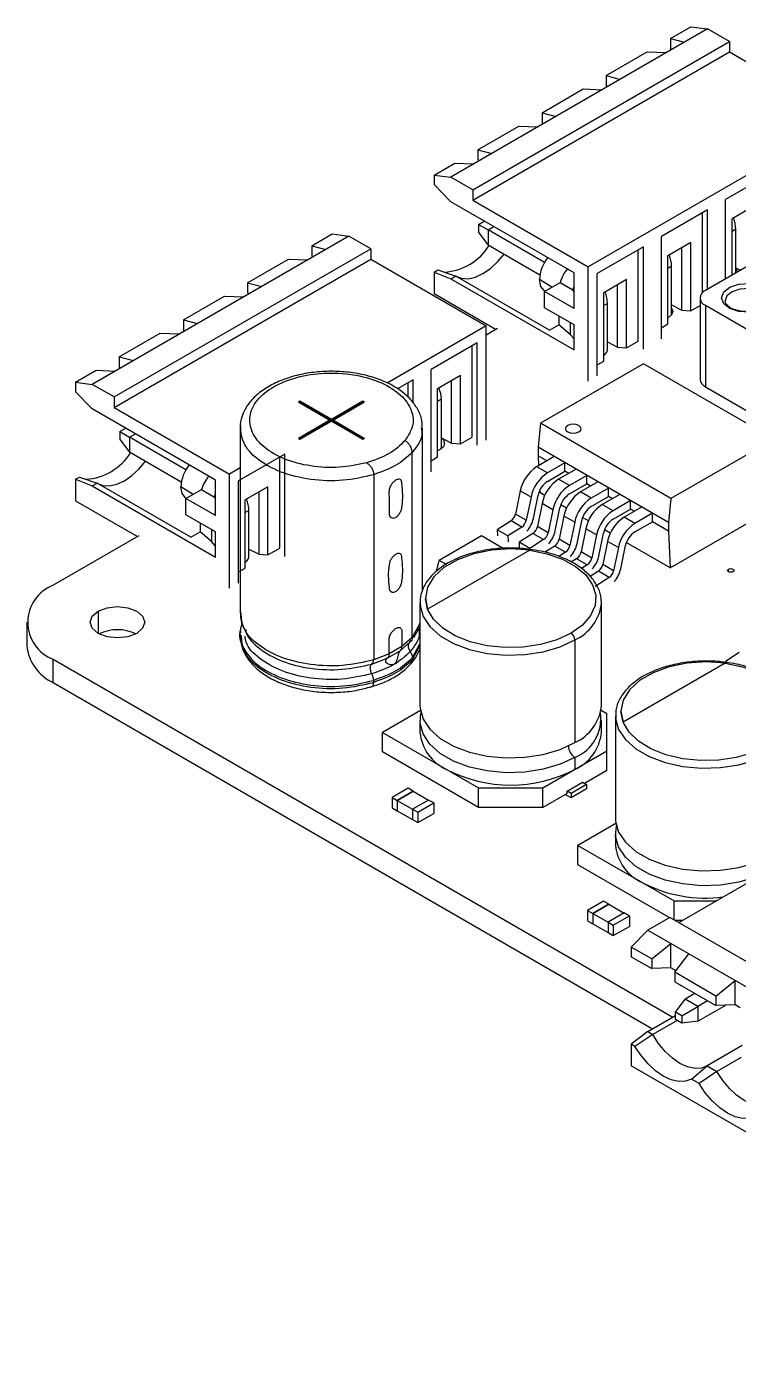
# Model space of a CAD drawing. Header units: millimetres. Extents: x -120 to 67, y -49 to 66.
# Drawn here: x -119.9 to -80.7, y -27.9 to 45.6 of the extents above; entities that cross this region are included whole.
import ezdxf

# ---------------------------------------------------------------- set-up
doc = ezdxf.new("R2010")
doc.units = ezdxf.units.MM

msp = doc.modelspace()

# ---------------------------------------------------------------- linework, layer by layer
at = {"color": 7, "linetype": 'Continuous', "lineweight": 25}
for p, q in [((-84.428, 44.939), (-83.297, 45.592)), ((-83.297, 45.592), (-82.377, 45.47)), ((-82.377, 45.47), (-96.52, 37.306)), ((-84.428, 44.939), (-84.428, 44.408)), ((-84.428, 44.939), (-83.65, 44.735)), ((-81.175, 44.776), (-82.377, 45.47)), ((-95.318, 36.612), (-81.175, 44.776)), ((-95.318, 36.04), (-81.175, 44.204)), ((-87.964, 42.898), (-85.701, 44.204)), ((-85.701, 44.204), (-84.64, 44.164)), ((-84.363, 44.323), (-84.428, 44.408)), ((-81.175, 44.776), (-81.175, 44.204)), ((-81.175, 44.204), (-74.811, 40.53)), ((-87.964, 42.898), (-87.964, 42.367)), ((-87.964, 42.898), (-87.186, 42.694)), ((-91.499, 40.857), (-89.236, 42.163)), ((-89.236, 42.163), (-88.176, 42.123)), ((-87.899, 42.282), (-87.964, 42.367)), ((-91.499, 40.857), (-91.499, 40.326)), ((-91.499, 40.857), (-90.721, 40.653)), ((-74.811, 40.53), (-88.954, 32.366)), ((-95.035, 38.816), (-92.772, 40.122)), ((-92.772, 40.122), (-91.711, 40.081)), ((-91.434, 40.241), (-91.499, 40.326)), ((-95.035, 38.816), (-95.035, 38.285)), ((-95.035, 38.816), (-94.257, 38.612)), ((-94.97, 38.2), (-95.035, 38.285)), ((-97.439, 37.428), (-96.307, 38.081)), ((-96.307, 38.081), (-95.247, 38.04)), ((-78.842, 37.55), (-81.388, 36.081)), ((-97.439, 37.428), (-97.439, 36.897)), ((-97.439, 37.428), (-96.52, 37.306)), ((-96.52, 35.958), (-97.439, 36.897)), ((-95.318, 36.612), (-96.52, 37.306)), ((-95.318, 36.612), (-95.318, 36.04)), ((-95.318, 36.04), (-88.954, 32.366)), ((-81.388, 31.713), (-81.388, 36.081)), ((-89.731, 32.04), (-96.52, 35.958)), ((-82.377, 35.509), (-84.923, 34.04)), ((-82.66, 30.949), (-82.66, 35.346)), ((-75.073, 35.358), (-82.498, 31.072)), ((-82.377, 31.141), (-82.377, 35.509)), ((-79.768, 35.75), (-81.027, 35.023)), ((-94.999, 34.709), (-94.677, 34.895)), ((-94.999, 34.709), (-94.469, 34.403)), ((-94.999, 34.709), (-94.999, 34.3)), ((-94.469, 34.403), (-94.147, 34.589)), ((-81.027, 31.921), (-81.027, 35.023)), ((-80.935, 35.019), (-80.935, 35.076)), ((-102.134, 34.065), (-116.276, 25.9)), ((-104.185, 33.534), (-103.053, 34.187)), ((-103.053, 34.187), (-102.134, 34.065)), ((-100.932, 33.371), (-102.134, 34.065)), ((-94.469, 33.586), (-94.999, 34.3)), ((-91.363, 32.609), (-94.469, 34.403)), ((-94.469, 34.403), (-94.469, 33.586)), ((-84.923, 28.406), (-84.923, 34.04)), ((-80.822, 34.443), (-81.027, 34.325)), ((-80.822, 32.04), (-80.822, 34.443)), ((-115.074, 25.207), (-100.932, 33.371)), ((-104.185, 33.534), (-103.407, 33.33)), ((-104.185, 33.534), (-104.185, 33.003)), ((-100.932, 33.371), (-100.932, 32.799)), ((-94.469, 33.586), (-91.615, 31.939)), ((-85.913, 33.468), (-88.459, 31.999)), ((-86.196, 28.283), (-86.196, 33.305)), ((-85.913, 27.834), (-85.913, 33.468)), ((-83.304, 33.709), (-84.562, 32.982)), ((-83.799, 29.994), (-83.799, 33.423)), ((-83.304, 29.953), (-83.304, 33.709)), ((-115.074, 24.635), (-100.932, 32.799)), ((-107.72, 31.493), (-105.457, 32.799)), ((-105.457, 32.799), (-104.397, 32.758)), ((-104.12, 32.918), (-104.185, 33.003)), ((-100.932, 32.799), (-94.568, 29.125)), ((-88.954, 26.079), (-88.954, 32.366)), ((-84.562, 29.226), (-84.562, 32.982)), ((-84.357, 32.402), (-84.562, 32.284)), ((-84.471, 32.978), (-84.471, 33.035)), ((-84.357, 29.724), (-84.357, 32.402)), ((-97.439, 32.08), (-97.23, 32.2)), ((-97.439, 32.08), (-97.439, 30.896)), ((-97.439, 32.08), (-96.52, 31.712)), ((-97.23, 32.2), (-96.252, 31.867)), ((-96.52, 31.712), (-96.252, 31.867)), ((-96.52, 31.712), (-89.731, 27.794)), ((-91.09, 28.887), (-96.252, 31.867)), ((-90.956, 31.251), (-91.641, 31.672)), ((-89.731, 30.08), (-89.731, 32.04)), ((-88.459, 26.365), (-88.459, 31.999)), ((-86.839, 31.668), (-88.098, 30.941)), ((-86.839, 27.912), (-86.839, 31.668)), ((-80.822, 32.323), (-80.562, 32.189)), ((-107.72, 31.493), (-106.942, 31.289)), ((-107.72, 31.493), (-107.72, 30.962)), ((-107.655, 30.877), (-107.72, 30.962)), ((-97.439, 30.896), (-94.031, 28.928)), ((-91.376, 31.063), (-91.331, 31.034)), ((-91.358, 31.019), (-90.5, 31.514)), ((-91.358, 30.121), (-91.358, 31.019)), ((-89.731, 30.08), (-91.358, 31.019)), ((-90.5, 31.514), (-89.793, 31.106)), ((-89.731, 30.987), (-89.793, 31.106)), ((-88.098, 27.185), (-88.098, 30.941)), ((-88.006, 30.937), (-88.006, 30.994)), ((-87.334, 27.953), (-87.334, 31.382)), ((-111.256, 29.452), (-108.993, 30.758)), ((-108.993, 30.758), (-107.932, 30.717)), ((-87.893, 30.361), (-88.098, 30.243)), ((-87.893, 27.916), (-87.893, 30.361)), ((-84.357, 30.282), (-83.799, 29.994)), ((-83.304, 29.953), (-82.791, 30.249)), ((-82.791, 30.664), (-82.791, 26.173)), ((-82.498, 30.256), (-75.073, 25.97)), ((-82.498, 30.256), (-82.498, 25.765)), ((-111.256, 29.452), (-111.256, 28.921)), ((-111.256, 29.452), (-110.478, 29.248)), ((-89.731, 29.182), (-91.358, 30.121)), ((-90.58, 29.672), (-90.58, 29.182)), ((-83.799, 29.994), (-83.304, 29.953)), ((-114.791, 27.411), (-112.529, 28.717)), ((-112.529, 28.717), (-111.468, 28.676)), ((-111.191, 28.836), (-111.256, 28.921)), ((-94.568, 29.125), (-100.023, 25.976)), ((-94.568, 22.838), (-94.568, 29.125)), ((-93.96, 28.969), (-94.568, 28.618)), ((-91.09, 28.887), (-90.58, 29.182)), ((-89.944, 28.651), (-90.58, 29.182)), ((-89.944, 29.304), (-89.944, 28.651)), ((-89.731, 27.794), (-89.731, 29.182)), ((-84.923, 29.018), (-84.562, 29.226)), ((-95.063, 28.186), (-97.609, 26.717)), ((-95.346, 23.001), (-95.346, 28.023)), ((-95.063, 22.552), (-95.063, 28.186)), ((-89.731, 28.406), (-89.944, 28.651)), ((-87.893, 28.241), (-87.334, 27.953)), ((-87.334, 27.953), (-86.839, 27.912)), ((-86.839, 27.912), (-86.196, 28.283)), ((-114.791, 27.411), (-114.791, 26.88)), ((-114.791, 27.411), (-114.013, 27.207)), ((-117.195, 26.023), (-116.064, 26.676)), ((-116.064, 26.676), (-115.003, 26.635)), ((-114.727, 26.795), (-114.791, 26.88)), ((-97.609, 21.083), (-97.609, 26.717)), ((-85.902, 27.038), (-91.583, 23.759)), ((-88.459, 26.977), (-88.098, 27.185)), ((-78.718, 22.891), (-85.902, 27.038)), ((-117.195, 26.023), (-117.195, 25.492)), ((-117.195, 26.023), (-116.276, 25.9)), ((-115.074, 25.207), (-116.276, 25.9)), ((-98.599, 26.145), (-99.452, 25.652)), ((-98.881, 25.198), (-98.881, 25.982)), ((-98.599, 24.872), (-98.599, 26.145)), ((-95.989, 26.386), (-97.248, 25.659)), ((-96.484, 22.671), (-96.484, 26.1)), ((-95.989, 22.63), (-95.989, 26.386)), ((-82.498, 25.765), (-75.073, 21.479)), ((-116.276, 24.553), (-117.195, 25.492)), ((-115.074, 25.207), (-115.074, 24.635)), ((-97.248, 21.903), (-97.248, 25.659)), ((-97.043, 25.079), (-97.248, 24.961)), ((-97.156, 25.655), (-97.156, 25.712)), ((-97.043, 22.353), (-97.043, 25.079)), ((-109.488, 20.634), (-116.276, 24.553)), ((-115.074, 24.635), (-108.71, 20.961)), ((-104.835, 24.973), (-104.916, 24.926)), ((-104.916, 24.926), (-103.184, 23.926)), ((-104.904, 24.922), (-104.835, 24.962)), ((-103.172, 23.922), (-104.904, 24.922)), ((-104.835, 24.951), (-104.892, 24.918)), ((-104.892, 24.918), (-103.159, 23.918)), ((-103.103, 23.973), (-104.835, 24.973)), ((-104.835, 24.962), (-103.103, 23.962)), ((-103.103, 23.951), (-104.835, 24.951)), ((-101.37, 24.973), (-103.103, 23.973)), ((-103.103, 23.962), (-101.37, 24.962)), ((-101.37, 24.951), (-103.103, 23.951)), ((-103.046, 23.918), (-101.314, 24.918)), ((-101.302, 24.922), (-103.034, 23.922)), ((-103.022, 23.926), (-101.289, 24.926)), ((-101.289, 24.926), (-101.37, 24.973)), ((-101.37, 24.962), (-101.302, 24.922)), ((-101.314, 24.918), (-101.37, 24.951)), ((-103.184, 23.926), (-104.916, 22.926)), ((-104.904, 22.922), (-103.172, 23.922)), ((-103.159, 23.918), (-104.892, 22.918)), ((-104.835, 22.885), (-103.103, 23.885)), ((-103.103, 23.882), (-104.835, 22.882)), ((-104.835, 22.879), (-103.103, 23.879)), ((-103.103, 23.885), (-101.37, 22.885)), ((-101.37, 22.882), (-103.103, 23.882)), ((-103.103, 23.879), (-101.37, 22.879)), ((-101.314, 22.918), (-103.046, 23.918)), ((-103.034, 23.922), (-101.302, 22.922)), ((-101.289, 22.926), (-103.022, 23.926)), ((-91.583, 23.759), (-91.716, 22.438)), ((-84.399, 19.611), (-91.583, 23.759)), ((-114.756, 23.303), (-114.434, 23.49)), ((-114.756, 23.303), (-114.756, 22.895)), ((-114.756, 23.303), (-114.226, 22.997)), ((-114.226, 22.181), (-114.756, 22.895)), ((-114.226, 22.997), (-113.903, 23.183)), ((-114.226, 22.997), (-114.226, 22.181)), ((-111.119, 21.204), (-114.226, 22.997)), ((-108.128, 23.497), (-108.128, 13.307)), ((-104.916, 22.926), (-104.835, 22.879)), ((-104.835, 22.882), (-104.904, 22.922)), ((-104.835, 22.882), (-104.899, 22.92)), ((-104.892, 22.918), (-104.835, 22.885)), ((-101.37, 22.879), (-101.289, 22.926)), ((-101.302, 22.922), (-101.37, 22.882)), ((-101.37, 22.885), (-101.314, 22.918)), ((-98.077, 14.547), (-98.077, 23.497)), ((-97.043, 22.959), (-96.484, 22.671)), ((-95.989, 22.63), (-95.346, 23.001)), ((-78.718, 22.891), (-84.399, 19.611)), ((-114.226, 22.181), (-111.372, 20.533)), ((-105.67, 22.063), (-108.215, 20.594)), ((-105.67, 16.429), (-105.67, 22.063)), ((-98.651, 11.961), (-98.651, 22.151)), ((-96.484, 22.671), (-95.989, 22.63)), ((-84.531, 18.291), (-91.716, 22.438)), ((-91.716, 22.438), (-91.716, 21.971)), ((-105.952, 16.878), (-105.952, 21.9)), ((-97.609, 21.695), (-97.248, 21.903)), ((-90.827, 21.925), (-91.787, 21.37)), ((-91.194, 21.028), (-91.787, 21.37)), ((-91.231, 21.691), (-91.716, 21.971)), ((-91.716, 21.971), (-91.69, 21.426)), ((-90.234, 21.583), (-91.194, 21.028)), ((-90.234, 21.116), (-90.234, 21.583)), ((-117.195, 20.675), (-116.986, 20.795)), ((-117.195, 20.675), (-117.195, 19.491)), ((-117.195, 20.675), (-116.276, 20.307)), ((-116.986, 20.795), (-116.008, 20.462)), ((-109.488, 18.675), (-109.488, 20.634)), ((-108.128, 21.297), (-108.71, 20.961)), ((-108.71, 14.674), (-108.71, 20.961)), ((-108.215, 14.959), (-108.215, 20.594)), ((-100.772, 20.927), (-100.772, 10.737)), ((-91.194, 20.561), (-90.234, 21.116)), ((-89.623, 21.23), (-90.584, 20.676)), ((-89.991, 20.333), (-90.584, 20.676)), ((-90.027, 20.997), (-90.234, 21.116)), ((-89.03, 20.888), (-89.991, 20.333)), ((-89.03, 20.421), (-89.03, 20.888)), ((-116.276, 20.307), (-116.008, 20.462)), ((-116.276, 20.307), (-109.488, 16.388)), ((-110.847, 17.482), (-116.008, 20.462)), ((-110.713, 19.845), (-111.397, 20.267)), ((-111.114, 19.614), (-110.257, 20.109)), ((-110.257, 20.109), (-109.55, 19.7)), ((-106.596, 20.263), (-107.855, 19.536)), ((-107.091, 16.547), (-107.091, 19.977)), ((-106.596, 16.507), (-106.596, 20.263)), ((-92.698, 20.037), (-92.959, 18.761)), ((-92.105, 19.695), (-92.698, 20.037)), ((-91.627, 20.061), (-91.621, 19.942)), ((-91.348, 19.784), (-91.621, 19.942)), ((-89.991, 19.867), (-89.03, 20.421)), ((-88.42, 20.535), (-89.38, 19.981)), ((-88.788, 19.639), (-89.38, 19.981)), ((-88.824, 20.302), (-89.03, 20.421)), ((-87.827, 20.193), (-88.788, 19.639)), ((-87.827, 19.727), (-87.827, 20.193)), ((-117.195, 19.491), (-113.787, 17.523)), ((-111.133, 19.658), (-111.087, 19.629)), ((-111.114, 18.715), (-111.114, 19.614)), ((-109.488, 18.675), (-111.114, 19.614)), ((-109.488, 19.582), (-109.55, 19.7)), ((-107.855, 15.78), (-107.855, 19.536)), ((-107.763, 19.531), (-107.763, 19.589)), ((-92.105, 19.695), (-92.366, 18.419)), ((-91.976, 18.524), (-91.715, 19.8)), ((-91.495, 19.343), (-91.756, 18.067)), ((-90.902, 19.001), (-91.495, 19.343)), ((-90.144, 19.089), (-90.463, 19.273)), ((-88.788, 19.172), (-87.827, 19.727)), ((-87.216, 19.841), (-88.177, 19.286)), ((-87.584, 18.944), (-88.177, 19.286)), ((-87.621, 19.607), (-87.827, 19.727)), ((-86.624, 19.499), (-87.584, 18.944)), ((-86.013, 19.146), (-86.974, 18.592)), ((-86.624, 19.032), (-86.624, 19.499)), ((-84.399, 19.611), (-84.531, 18.291)), ((-84.437, 15.794), (-77.733, 19.664)), ((-109.488, 17.777), (-111.114, 18.715)), ((-107.649, 18.956), (-107.855, 18.838)), ((-107.649, 16.511), (-107.649, 18.956)), ((-93.206, 18.388), (-93.97, 17.901)), ((-92.613, 18.046), (-93.206, 18.388)), ((-92.366, 18.419), (-92.959, 18.761)), ((-90.902, 19.001), (-91.163, 17.724)), ((-90.773, 17.829), (-90.512, 19.105)), ((-90.291, 18.648), (-90.552, 17.372)), ((-89.698, 18.306), (-90.291, 18.648)), ((-89.569, 17.134), (-89.308, 18.411)), ((-88.941, 18.395), (-89.259, 18.578)), ((-87.584, 18.477), (-86.624, 19.032)), ((-86.381, 18.249), (-86.974, 18.592)), ((-86.417, 18.913), (-86.624, 19.032)), ((-85.42, 18.804), (-86.381, 18.249)), ((-85.42, 18.337), (-85.42, 18.804)), ((-110.847, 17.482), (-110.336, 17.776)), ((-110.336, 18.266), (-110.336, 17.776)), ((-109.7, 17.246), (-110.336, 17.776)), ((-109.7, 17.899), (-109.7, 17.246)), ((-109.488, 16.388), (-109.488, 17.777)), ((-93.377, 17.559), (-93.97, 17.901)), ((-93.97, 17.901), (-93.954, 17.568)), ((-92.613, 18.046), (-93.377, 17.559)), ((-92.002, 17.693), (-92.766, 17.206)), ((-91.41, 17.351), (-92.002, 17.693)), ((-91.163, 17.724), (-91.756, 18.067)), ((-89.698, 18.306), (-89.96, 17.03)), ((-89.088, 17.953), (-89.349, 16.677)), ((-88.495, 17.611), (-89.088, 17.953)), ((-88.366, 16.44), (-88.105, 17.716)), ((-87.738, 17.7), (-88.056, 17.884)), ((-86.381, 17.783), (-85.42, 18.337)), ((-84.531, 17.824), (-85.42, 18.337)), ((-84.531, 18.291), (-84.531, 17.824)), ((-84.531, 17.824), (-84.437, 15.794)), ((-113.716, 17.564), (-118.426, 14.845)), ((-109.488, 17.001), (-109.7, 17.246)), ((-94.837, 17.559), (-97.169, 16.213)), ((-93.641, 16.869), (-94.837, 17.559)), ((-93.377, 17.559), (-93.361, 17.226)), ((-92.174, 16.864), (-92.766, 17.206)), ((-92.766, 17.206), (-92.751, 16.874)), ((-91.41, 17.351), (-92.174, 16.864)), ((-90.799, 16.999), (-91.335, 16.657)), ((-90.206, 16.657), (-90.799, 16.999)), ((-89.96, 17.03), (-90.552, 17.372)), ((-88.495, 17.611), (-88.756, 16.335)), ((-87.884, 17.259), (-88.146, 15.983)), ((-87.292, 16.917), (-87.884, 17.259)), ((-87.292, 16.917), (-87.553, 15.64)), ((-87.163, 15.745), (-86.901, 17.021)), ((-84.437, 15.794), (-86.853, 17.189)), ((-107.649, 16.836), (-107.091, 16.547)), ((-107.091, 16.547), (-106.596, 16.507)), ((-106.596, 16.507), (-105.952, 16.878)), ((-92.178, 16.773), (-97.807, 13.524)), ((-92.178, 16.765), (-97.807, 13.516)), ((-97.321, 15.59), (-97.169, 16.213)), ((-96.79, 15.994), (-97.169, 16.213)), ((-92.178, 16.765), (-92.178, 16.773)), ((-90.206, 16.657), (-90.567, 16.426)), ((-89.596, 16.304), (-89.879, 16.123)), ((-89.003, 15.962), (-89.596, 16.304)), ((-88.756, 16.335), (-89.349, 16.677)), ((-108.215, 15.572), (-107.855, 15.78)), ((-89.003, 15.962), (-89.32, 15.76)), ((-88.392, 15.609), (-88.844, 15.321)), ((-87.8, 15.267), (-88.392, 15.609)), ((-87.553, 15.64), (-88.146, 15.983)), ((-81.225, 15.584), (-81.225, 15.727)), ((-87.8, 15.267), (-88.564, 14.78)), ((-97.924, 14.128), (-97.924, 14.12)), ((-115.951, 13.416), (-115.951, 12.192)), ((-98.224, 13.875), (-98.224, 8.22)), ((-98.224, 13.875), (-98.22, 13.747)), ((-97.807, 13.524), (-97.807, 13.516)), ((-88.224, 13.875), (-88.227, 13.959)), ((-88.224, 8.22), (-88.224, 13.875)), ((-119.89, 12.804), (-119.89, 11.522)), ((-98.224, 12.743), (-98.651, 11.961)), ((-98.555, 11.957), (-98.224, 12.548)), ((-108.128, 12.174), (-108.128, 12.065)), ((-98.651, 11.961), (-99.213, 11.47)), ((-98.815, 11.656), (-98.682, 11.81)), ((-89.689, 11.834), (-89.689, 6.179)), ((-99.92, 11.062), (-100.772, 10.737)), ((-100.025, 10.824), (-99.318, 11.233)), ((-99.213, 11.47), (-99.92, 11.062)), ((-99.318, 11.233), (-98.76, 11.727)), ((-98.651, 10.828), (-98.224, 11.61)), ((-98.651, 10.72), (-98.224, 11.502)), ((-80.633, 11.13), (-81.397, 10.643)), ((-118.426, 10.763), (-84.293, -8.941)), ((-118.426, 9.481), (-118.426, 10.763)), ((-100.881, 10.502), (-100.025, 10.824)), ((-100.096, 10.738), (-100.025, 10.824)), ((-98.651, 10.72), (-98.658, 10.64)), ((-98.651, 10.828), (-98.651, 10.72)), ((-81.402, 10.552), (-87.03, 7.303)), ((-81.402, 10.544), (-87.03, 7.295)), ((-81.402, 10.544), (-81.402, 10.552)), ((-81.27, 10.57), (-81.397, 10.643)), ((-100.772, 9.495), (-100.772, 9.603)), ((-118.426, 9.481), (-85.404, -9.582)), ((-98.202, 7.949), (-100.296, 6.74)), ((-98.224, 7.404), (-98.224, 6.74)), ((-87.921, 7.761), (-88.247, 7.949)), ((-88.224, 6.74), (-88.224, 7.404)), ((-87.921, 4.648), (-87.921, 7.761)), ((-87.448, 7.654), (-87.448, 1.999)), ((-87.448, 7.654), (-87.443, 7.526)), ((-87.148, 7.907), (-87.148, 7.899)), ((-100.296, 6.74), (-94.992, 3.679)), ((-100.296, 5.669), (-100.296, 6.74)), ((-87.03, 7.303), (-87.03, 7.295)), ((-94.992, 2.607), (-100.296, 5.669)), ((-91.457, 3.679), (-87.921, 5.72)), ((-89.689, 5.363), (-89.689, 4.699)), ((-87.921, 4.648), (-89.159, 3.934)), ((-94.992, 3.679), (-91.457, 3.679)), ((-94.992, 2.607), (-94.992, 3.679)), ((-91.457, 2.607), (-91.457, 3.679)), ((-90.113, 3.505), (-89.265, 3.995)), ((-89.053, 3.873), (-89.901, 3.383)), ((-89.265, 3.995), (-89.053, 3.873)), ((-89.053, 3.873), (-89.053, 3.628)), ((-98.878, 3.671), (-99.762, 3.16)), ((-99.762, 3.16), (-99.762, 2.589)), ((-99.762, 3.16), (-99.479, 2.997)), ((-99.479, 2.997), (-98.595, 3.507)), ((-99.479, 2.997), (-99.479, 2.426)), ((-98.596, 3.506), (-99.478, 2.997)), ((-99.478, 2.997), (-98.63, 2.507)), ((-99.478, 2.997), (-99.478, 2.426)), ((-98.595, 3.507), (-98.878, 3.671)), ((-97.746, 3.018), (-98.63, 2.507)), ((-98.596, 3.506), (-97.748, 3.017)), ((-98.595, 3.507), (-98.595, 3.506)), ((-97.464, 2.854), (-97.746, 3.018)), ((-90.113, 3.383), (-91.457, 2.607)), ((-89.901, 3.138), (-90.219, 3.322)), ((-90.113, 3.383), (-90.113, 3.505)), ((-89.901, 3.383), (-90.113, 3.505)), ((-89.053, 3.628), (-89.901, 3.138)), ((-89.901, 3.383), (-89.901, 3.138)), ((-99.762, 2.589), (-99.479, 2.426)), ((-99.479, 2.426), (-99.478, 2.426)), ((-99.478, 2.426), (-98.63, 1.937)), ((-98.63, 2.507), (-98.63, 1.936)), ((-98.63, 2.507), (-98.347, 2.344)), ((-98.347, 2.344), (-97.464, 2.854)), ((-98.347, 2.344), (-98.347, 1.772)), ((-98.347, 1.772), (-97.464, 2.283)), ((-97.464, 2.854), (-97.464, 2.283)), ((-91.457, 2.607), (-94.992, 2.607)), ((-98.63, 1.936), (-98.347, 1.772)), ((-87.426, 1.728), (-89.519, 0.519)), ((-87.448, 1.183), (-87.448, 0.519)), ((-89.519, 0.519), (-84.216, -2.542)), ((-89.519, -0.552), (-89.519, 0.519)), ((-84.485, -3.458), (-89.519, -0.552)), ((-83.968, -3.732), (-78.099, -0.344)), ((-88.102, -2.55), (-88.985, -3.061)), ((-88.703, -3.224), (-87.819, -2.714)), ((-87.819, -2.715), (-88.702, -3.224)), ((-87.819, -2.714), (-88.102, -2.55)), ((-87.819, -2.714), (-87.819, -2.715)), ((-87.819, -2.715), (-86.972, -3.204)), ((-84.216, -2.542), (-81.908, -2.542)), ((-84.216, -3.589), (-84.216, -2.542)), ((-88.985, -3.061), (-88.985, -3.632)), ((-88.985, -3.061), (-88.703, -3.224)), ((-88.985, -3.632), (-88.703, -3.795)), ((-88.703, -3.224), (-88.703, -3.795)), ((-88.702, -3.224), (-88.702, -3.795)), ((-88.702, -3.224), (-87.854, -3.714)), ((-86.97, -3.203), (-87.854, -3.714)), ((-87.571, -3.877), (-86.687, -3.367)), ((-86.687, -3.367), (-86.97, -3.203)), ((-86.687, -3.367), (-86.687, -3.938)), ((-84.463, -3.446), (-85.666, -4.14)), ((-56.179, -19.774), (-84.463, -3.446)), ((-83.764, -3.614), (-84.173, -3.614)), ((-88.703, -3.795), (-88.702, -3.795)), ((-88.702, -3.795), (-87.854, -4.284)), ((-87.854, -3.714), (-87.571, -3.877)), ((-87.854, -3.714), (-87.854, -4.285)), ((-87.854, -4.285), (-87.571, -4.449)), ((-87.571, -3.877), (-87.571, -4.449)), ((-87.571, -4.449), (-86.687, -3.938)), ((-86.585, -5.079), (-85.666, -4.14)), ((-85.666, -4.14), (-57.381, -20.468)), ((-85.453, -5.732), (-86.585, -5.079)), ((-86.585, -5.079), (-86.585, -5.609)), ((-85.453, -5.732), (-84.393, -4.875)), ((-84.393, -6.222), (-84.393, -4.875)), ((-86.585, -5.609), (-85.453, -6.263)), ((-85.453, -5.732), (-85.453, -6.263)), ((-84.181, -6.467), (-83.403, -5.446)), ((-84.393, -6.222), (-85.453, -6.263)), ((-84.116, -6.382), (-84.393, -6.222)), ((-81.918, -7.773), (-84.181, -6.467)), ((-84.181, -6.467), (-84.181, -6.997)), ((-84.181, -6.997), (-81.918, -8.304)), ((-81.918, -7.773), (-80.857, -6.916)), ((-80.857, -8.263), (-80.857, -6.916)), ((-84.145, -8.655), (-83.615, -7.941)), ((-83.081, -7.632), (-83.615, -7.941)), ((-82.908, -8.349), (-83.615, -7.941)), ((-82.373, -8.041), (-82.908, -8.349)), ((-81.918, -7.773), (-81.918, -8.304)), ((-83.792, -8.859), (-84.145, -8.655)), ((-84.145, -9.064), (-84.145, -8.655)), ((-83.792, -8.859), (-82.908, -8.349)), ((-82.908, -9.166), (-81.379, -8.283)), ((-82.908, -8.349), (-82.908, -9.166)), ((-80.857, -8.263), (-81.918, -8.304)), ((-80.58, -8.423), (-80.857, -8.263)), ((-85.666, -9.733), (-84.145, -8.855)), ((-84.058, -9.114), (-85.398, -9.888)), ((-83.792, -9.268), (-84.145, -9.064)), ((-83.792, -8.859), (-83.792, -9.268)), ((-82.908, -9.166), (-83.792, -9.268)), ((-85.666, -9.733), (-86.585, -10.427)), ((-85.398, -9.888), (-86.376, -10.548)), ((-85.666, -9.733), (-85.398, -9.888)), ((-86.585, -10.427), (-86.585, -11.611)), ((-86.376, -10.548), (-86.585, -10.427)), ((-80.468, -10.506), (-82.398, -11.62)), ((-58.3, -27.939), (-86.585, -11.611)), ((-83.258, -12.347), (-82.398, -11.62)), ((-82.398, -11.62), (-81.862, -11.929)), ((-80.522, -11.155), (-81.862, -11.929)), ((-82.84, -12.589), (-83.258, -12.347)), ((-81.862, -11.929), (-82.84, -12.589))]:
    msp.add_line(p, q, dxfattribs=at)
at = {"color": 7, "linetype": 'Continuous', "lineweight": 25, "flags": 128}
for points in [[(-96.252, 31.867), (-95.933, 31.739), (-95.567, 31.719), (-95.168, 31.806), (-94.752, 31.998), (-94.336, 32.286), (-93.937, 32.66), (-93.589, 33.078)], [(-91.376, 31.063), (-91.568, 31.292), (-91.641, 31.672)], [(-80.822, 32.239), (-80.765, 32.173), (-80.722, 32.097)], [(-89.793, 31.106), (-89.75, 31.234), (-89.731, 31.281)], [(-80.082, 29.88), (-80.652, 29.911), (-81.15, 30.074), (-81.489, 30.341), (-81.609, 30.664), (-81.489, 30.987), (-81.15, 31.254), (-80.652, 31.417), (-80.082, 31.448)], [(-80.125, 31.171), (-80.606, 31.141), (-81.025, 31), (-81.308, 30.774), (-81.409, 30.502)], [(-84.357, 30.1), (-84.357, 30.1), (-84.292, 29.912), (-84.357, 29.724), (-84.541, 29.565), (-84.562, 29.553)], [(-90.085, 23.279), (-89.944, 23.225), (-89.777, 23.206), (-89.611, 23.225), (-89.469, 23.279), (-89.375, 23.361), (-89.342, 23.457), (-89.375, 23.553), (-89.469, 23.635), (-89.611, 23.689), (-89.777, 23.708), (-89.944, 23.689), (-90.085, 23.635), (-90.18, 23.553), (-90.213, 23.457), (-90.18, 23.361), (-90.085, 23.279)], [(-89.469, 23.635), (-89.611, 23.689), (-89.777, 23.708), (-89.944, 23.689), (-90.085, 23.635), (-90.18, 23.553), (-90.213, 23.457), (-90.18, 23.361), (-90.085, 23.279), (-89.944, 23.225), (-89.777, 23.206), (-89.611, 23.225), (-89.469, 23.279), (-89.375, 23.361), (-89.342, 23.457), (-89.375, 23.553), (-89.469, 23.635)], [(-97.043, 22.955), (-96.929, 22.842), (-96.865, 22.654), (-96.929, 22.466), (-97.114, 22.307), (-97.248, 22.244)], [(-116.008, 20.462), (-115.689, 20.334), (-115.323, 20.314), (-114.924, 20.401), (-114.508, 20.593), (-114.093, 20.881), (-113.694, 21.254), (-113.346, 21.673)], [(-111.133, 19.658), (-111.324, 19.887), (-111.397, 20.267)], [(-109.55, 19.7), (-109.506, 19.828), (-109.488, 19.876)], [(-92.178, 16.773), (-93.224, 16.841), (-94.27, 16.773), (-95.264, 16.573), (-96.155, 16.249), (-96.899, 15.82), (-97.459, 15.305), (-97.807, 14.732), (-97.924, 14.128), (-97.807, 13.524)], [(-92.178, 16.765), (-91.232, 16.577), (-90.377, 16.279), (-89.65, 15.882), (-89.086, 15.406), (-88.708, 14.871), (-88.535, 14.302), (-88.574, 13.726), (-88.824, 13.167), (-89.273, 12.651), (-89.901, 12.201)], [(-81.225, 15.727), (-81.168, 15.749), (-81.101, 15.757), (-81.034, 15.749), (-80.977, 15.727), (-80.939, 15.694), (-80.926, 15.655), (-80.939, 15.617), (-80.977, 15.584), (-81.034, 15.562), (-81.101, 15.554), (-81.168, 15.562), (-81.225, 15.584), (-81.263, 15.617), (-81.276, 15.655), (-81.263, 15.694), (-81.225, 15.727)], [(-97.807, 13.516), (-97.924, 14.12), (-97.924, 14.12)], [(-115.951, 13.416), (-115.464, 13.604), (-114.89, 13.67), (-114.316, 13.604), (-113.83, 13.416), (-113.504, 13.136), (-113.39, 12.804), (-113.504, 12.473), (-113.83, 12.192), (-114.316, 12.004), (-114.89, 11.938), (-115.464, 12.004), (-115.951, 12.192), (-116.276, 12.473), (-116.39, 12.804), (-116.276, 13.136), (-115.951, 13.416)], [(-98.22, 13.747), (-98.218, 13.724), (-98.054, 13.128), (-97.68, 12.565), (-97.11, 12.059), (-96.371, 11.632), (-95.494, 11.303), (-94.519, 11.087), (-93.486, 10.993), (-92.442, 11.024), (-91.433, 11.18), (-90.501, 11.454), (-89.689, 11.834)], [(-89.901, 12.201), (-90.679, 11.839), (-91.573, 11.58), (-92.541, 11.436), (-93.54, 11.413), (-94.525, 11.513), (-95.451, 11.731), (-96.277, 12.057), (-96.964, 12.476), (-97.481, 12.97), (-97.807, 13.516)], [(-81.402, 10.552), (-82.448, 10.62), (-83.494, 10.552), (-84.487, 10.352), (-85.379, 10.028), (-86.123, 9.599), (-86.683, 9.084), (-87.03, 8.511), (-87.148, 7.907), (-87.03, 7.303)], [(-81.402, 10.544), (-80.456, 10.356), (-79.601, 10.058), (-78.874, 9.661), (-78.309, 9.184), (-77.932, 8.65), (-77.759, 8.081), (-77.798, 7.504), (-78.048, 6.946), (-78.497, 6.43), (-79.125, 5.98)], [(-98.224, 8.22), (-98.218, 8.069), (-98.054, 7.473), (-97.68, 6.91), (-97.11, 6.404), (-96.371, 5.977), (-95.494, 5.649), (-94.519, 5.432), (-93.486, 5.338), (-92.442, 5.37), (-91.433, 5.526), (-90.501, 5.8), (-89.689, 6.179)], [(-89.689, 5.363), (-90.501, 4.983), (-91.433, 4.709), (-92.442, 4.553), (-93.486, 4.521), (-94.519, 4.616), (-95.494, 4.832), (-96.371, 5.161), (-97.11, 5.587), (-97.68, 6.094), (-98.054, 6.657), (-98.218, 7.253), (-98.174, 7.812)], [(-87.443, 7.526), (-87.441, 7.503), (-87.278, 6.907), (-86.903, 6.344), (-86.334, 5.837), (-85.595, 5.411), (-84.718, 5.082), (-83.742, 4.866), (-82.71, 4.772), (-81.666, 4.803), (-80.656, 4.959), (-79.725, 5.233), (-78.913, 5.613)], [(-87.03, 7.295), (-87.148, 7.899), (-87.148, 7.899)], [(-79.125, 5.98), (-79.903, 5.618), (-80.797, 5.359), (-81.765, 5.215), (-82.764, 5.192), (-83.749, 5.292), (-84.675, 5.51), (-85.5, 5.836), (-86.187, 6.255), (-86.705, 6.749), (-87.03, 7.295)], [(-87.448, 1.999), (-87.441, 1.848), (-87.278, 1.252), (-86.903, 0.689), (-86.334, 0.183), (-85.595, -0.244), (-84.718, -0.572), (-83.742, -0.789), (-82.71, -0.883), (-81.666, -0.851), (-80.656, -0.695), (-79.725, -0.421), (-78.913, -0.042)], [(-79.476, -1.138), (-79.725, -1.238), (-80.656, -1.512), (-81.666, -1.668), (-82.71, -1.7), (-83.742, -1.605), (-84.718, -1.389), (-85.595, -1.06), (-86.334, -0.634), (-86.903, -0.128), (-87.278, 0.436), (-87.441, 1.032), (-87.398, 1.591)], [(-82.398, -11.62), (-82.717, -11.747), (-83.083, -11.767), (-83.482, -11.68), (-83.898, -11.488), (-84.313, -11.2), (-84.712, -10.827), (-85.079, -10.383), (-85.398, -9.888)], [(-83.258, -12.347), (-83.594, -12.466), (-83.975, -12.478), (-84.388, -12.382), (-84.817, -12.182), (-85.246, -11.887), (-85.659, -11.506), (-86.04, -11.054), (-86.376, -10.548)], [(-78.862, -13.661), (-79.181, -13.788), (-79.548, -13.809), (-79.947, -13.721), (-80.362, -13.53), (-80.778, -13.241), (-81.177, -12.868), (-81.543, -12.424), (-81.862, -11.929)], [(-79.723, -14.388), (-80.058, -14.507), (-80.44, -14.519), (-80.852, -14.423), (-81.281, -14.223), (-81.71, -13.928), (-82.123, -13.547), (-82.505, -13.095), (-82.84, -12.589)]]:
    msp.add_lwpolyline(points, dxfattribs=at)
at = {"color": 7, "linetype": 'Continuous', "lineweight": 25}
for centre, radius, start, end in [((-82.549, 34.404), 1.727, 1.29768, 22.52818), ((-97.071, 35.212), 3.14, 273.65222, 328.05014), ((-89.551, 31.568), 2.092, 141.25499, 177.15606), ((-86.084, 32.363), 1.727, 1.29768, 22.52818), ((-88.233, 30.809), 2.374, 142.3233, 162.71901), ((-89.62, 30.322), 1.727, 1.29768, 22.52818), ((-82.343, 30.664), 0.437, 110.78342, 249.21658), ((-88.252, 27.843), 0.364, 294.98268, 11.3581), ((-82.29, 26.223), 0.503, 185.6948, 245.62534), ((-98.77, 25.04), 1.727, 1.29768, 22.52818), ((-116.828, 23.807), 3.14, 273.65222, 328.05014), ((-109.307, 20.163), 2.092, 141.25499, 177.15606), ((-90.651, 19.616), 2.09, 122.93391, 168.37221), ((-107.99, 19.403), 2.374, 142.3233, 162.71901), ((-90.058, 19.274), 2.09, 122.93391, 168.37221), ((-89.448, 18.922), 2.09, 122.93391, 168.37221), ((-90.545, 19.559), 1.194, 122.93391, 168.37221), ((-88.855, 18.579), 2.09, 122.93391, 168.37221), ((-89.342, 18.864), 1.194, 122.93391, 168.37221), ((-88.244, 18.227), 2.09, 122.93391, 168.37221), ((-109.376, 18.917), 1.727, 1.29768, 22.52818), ((-87.651, 17.885), 2.09, 122.93391, 168.37221), ((-88.138, 18.17), 1.194, 122.93391, 168.37221), ((-87.041, 17.532), 2.09, 122.93391, 168.37221), ((-93.552, 18.885), 0.606, 304.87161, 348.18285), ((-92.96, 18.543), 0.606, 304.87161, 348.18285), ((-93.514, 18.859), 1.574, 318.7261, 347.68567), ((-86.448, 17.19), 2.09, 122.93391, 168.37221), ((-86.935, 17.475), 1.194, 122.93391, 168.37221), ((-85.837, 16.838), 2.09, 122.93391, 168.37221), ((-92.349, 18.191), 0.606, 304.87161, 348.18285), ((-91.756, 17.849), 0.606, 304.87161, 348.18285), ((-92.31, 18.165), 1.574, 318.7261, 347.68567), ((-85.245, 16.495), 2.09, 122.93391, 168.37221), ((-85.732, 16.78), 1.194, 122.93391, 168.37221), ((-91.146, 17.496), 0.606, 304.87161, 348.18285), ((-90.553, 17.154), 0.606, 304.87161, 348.18285), ((-91.107, 17.47), 1.574, 318.7261, 347.68567), ((-108.008, 16.438), 0.364, 294.98268, 11.3581), ((-89.942, 16.801), 0.606, 304.87161, 348.18285), ((-89.35, 16.459), 0.606, 304.87161, 348.18285), ((-89.904, 16.775), 1.574, 318.7261, 347.68567), ((-88.739, 16.107), 0.606, 304.87161, 348.18285), ((-88.146, 15.765), 0.606, 304.87161, 348.18285), ((-88.7, 16.081), 1.574, 318.7261, 347.68567), ((-117.651, 12.804), 2.183, 110.78337, 249.21663), ((-90.701, 14.106), 2.487, 294.0092, 354.67066), ((-114.89, 10.059), 2.334, 64.39418, 115.60582), ((-90.15, 11.813), 0.461, 2.60548, 57.39452), ((-117.388, 11.772), 2.515, 185.69481, 245.62539), ((-90.701, 8.451), 2.487, 294.0092, 354.67066), ((-90.566, 7.502), 2.312, 292.29741, 7.69913), ((-95.722, 6.99), 2.515, 185.6948, 245.62534), ((-90.727, 6.99), 2.515, 294.37466, 354.3052), ((-89.298, 5.996), 0.745, 180.16341, 238.28767), ((-93.224, 11.523), 7.685, 242.60967, 297.39033), ((-84.946, 0.769), 2.515, 185.6948, 245.62534), ((-82.497, 5.126), 7.507, 242.32036, 277.49757)]:
    msp.add_arc(centre, radius, start, end, dxfattribs=at)
for points, knots in [([(-80.07, 29.918), (-80.15, 29.914), (-80.374, 29.904), (-80.743, 29.957), (-81.106, 30.093), (-81.333, 30.281), (-81.416, 30.415), (-81.399, 30.486), (-81.395, 30.503)], [0, 0, 0, 0, 0.114003, 0.322007, 0.530877, 0.733579, 0.933255, 1, 1, 1, 1]), ([(-98.095, 23.535), (-98.102, 23.694), (-98.118, 24.057), (-98.36, 24.598), (-98.765, 25.134), (-99.332, 25.611), (-100.044, 26.014), (-100.876, 26.327), (-101.791, 26.535), (-102.754, 26.632), (-103.729, 26.616), (-104.682, 26.486), (-105.579, 26.247), (-106.389, 25.903), (-107.081, 25.461), (-107.63, 24.929), (-107.981, 24.326), (-108.139, 23.847), (-108.116, 23.59), (-108.112, 23.549)], [0, 0, 0, 0, 0.0449215, 0.1030624, 0.1622589, 0.2236939, 0.2868779, 0.3506846, 0.4143823, 0.4779156, 0.5413869, 0.6049385, 0.6686915, 0.7328158, 0.7974348, 0.862392, 0.9265406, 0.9882819, 1, 1, 1, 1]), ([(-100.772, 20.927), (-101.327, 20.799), (-102.437, 20.544), (-104.262, 20.615), (-105.926, 21.021), (-107.23, 21.742), (-108.063, 22.679), (-108.096, 23.365), (-108.112, 23.707)], [0, 0, 0, 0, 0.166942, 0.333885, 0.500827, 0.667769, 0.834712, 1, 1, 1, 1]), ([(-98.651, 22.151), (-98.652, 22.181), (-98.655, 22.239), (-98.679, 22.335), (-98.716, 22.433), (-98.781, 22.554), (-98.888, 22.698), (-98.988, 22.769), (-99.042, 22.806)], [0, 0, 0, 0, 0.122816, 0.247152, 0.373436, 0.502034, 0.732206, 1, 1, 1, 1]), ([(-98.153, 23.527), (-98.13, 23.394), (-98.048, 22.917), (-98.399, 22.472), (-98.651, 22.151)], [0, 0, 0, 0, 0.280801, 1, 1, 1, 1]), ([(-101.163, 21.582), (-101.11, 21.544), (-101.01, 21.473), (-100.902, 21.33), (-100.838, 21.209), (-100.8, 21.111), (-100.776, 21.015), (-100.773, 20.956), (-100.772, 20.927)], [0, 0, 0, 0, 0.267763, 0.497966, 0.626547, 0.752826, 0.877168, 1, 1, 1, 1]), ([(-99.92, 18.802), (-99.921, 18.974), (-99.923, 19.238), (-99.914, 19.667), (-99.95, 19.956), (-99.884, 20.244), (-99.79, 20.409), (-99.667, 20.551), (-99.528, 20.65), (-99.398, 20.69), (-99.297, 20.665), (-99.227, 20.583), (-99.18, 20.086), (-99.143, 19.58), (-99.243, 18.99), (-99.323, 18.816), (-99.434, 18.668), (-99.569, 18.566), (-99.705, 18.53), (-99.821, 18.563), (-99.904, 18.654), (-99.915, 18.752), (-99.92, 18.802)], [0, 0, 0, 0, 0.103253, 0.158912, 0.254724, 0.28522, 0.315229, 0.345542, 0.377099, 0.408182, 0.438336, 0.468386, 0.499266, 0.754772, 0.785268, 0.815277, 0.84559, 0.877147, 0.908234, 0.938442, 0.968687, 1, 1, 1, 1]), ([(-99.92, 14.719), (-99.961, 15.128), (-100.007, 15.585), (-99.885, 16.161), (-99.79, 16.326), (-99.667, 16.468), (-99.528, 16.567), (-99.398, 16.607), (-99.297, 16.583), (-99.227, 16.501), (-99.18, 16.003), (-99.143, 15.497), (-99.243, 14.907), (-99.323, 14.734), (-99.434, 14.585), (-99.569, 14.483), (-99.705, 14.447), (-99.821, 14.48), (-99.904, 14.571), (-99.915, 14.669), (-99.92, 14.719)], [0, 0, 0, 0, 0.254724, 0.285219, 0.315228, 0.345542, 0.377099, 0.408182, 0.438336, 0.468385, 0.499266, 0.754772, 0.785267, 0.815277, 0.84559, 0.877147, 0.908234, 0.938442, 0.968687, 1, 1, 1, 1]), ([(-92.183, 16.811), (-92.285, 16.827), (-92.699, 16.894), (-93.46, 16.899), (-94.422, 16.823), (-95.34, 16.629), (-96.108, 16.367), (-96.524, 16.146), (-96.698, 16.053)], [0, 0, 0, 0, 0.065124, 0.263029, 0.460969, 0.659151, 0.857844, 1, 1, 1, 1]), ([(-88.243, 13.968), (-88.24, 14.012), (-88.224, 14.252), (-88.382, 14.685), (-88.709, 15.229), (-89.217, 15.72), (-89.872, 16.147), (-90.659, 16.487), (-91.441, 16.717), (-91.97, 16.784), (-92.183, 16.811)], [0, 0, 0, 0, 0.031381, 0.171709, 0.312524, 0.456645, 0.603791, 0.752202, 0.900573, 1, 1, 1, 1]), ([(-96.698, 16.053), (-96.818, 15.98), (-97.166, 15.765), (-97.637, 15.347), (-98.026, 14.79), (-98.229, 14.237), (-98.209, 13.881), (-98.201, 13.731)], [0, 0, 0, 0, 0.124649, 0.361741, 0.598505, 0.830873, 1, 1, 1, 1]), ([(-108.112, 13.359), (-108.114, 13.19), (-108.118, 12.88), (-107.986, 12.59), (-107.926, 12.458)], [0, 0, 0, 0, 0.541302, 1, 1, 1, 1]), ([(-100.772, 10.737), (-101.327, 10.609), (-102.437, 10.354), (-104.262, 10.425), (-105.927, 10.831), (-107.226, 11.553), (-108.021, 12.424), (-108.059, 13.039), (-108.076, 13.31)], [0, 0, 0, 0, 0.172788, 0.345576, 0.518363, 0.691151, 0.863939, 1, 1, 1, 1]), ([(-108.027, 12.725), (-108.073, 12.6), (-108.134, 12.436), (-108.117, 12.266), (-108.112, 12.225)], [0, 0, 0, 0, 0.757138, 1, 1, 1, 1]), ([(-99.92, 11.062), (-99.921, 11.305), (-99.921, 11.569), (-99.92, 11.84), (-99.92, 11.901), (-99.911, 11.974), (-99.878, 12.075), (-99.832, 12.17), (-99.773, 12.26), (-99.704, 12.342), (-99.628, 12.413), (-99.549, 12.467), (-99.472, 12.503), (-99.401, 12.517), (-99.339, 12.511), (-99.288, 12.484), (-99.248, 12.439), (-99.223, 12.374), (-99.214, 12.318), (-99.213, 12.258), (-99.214, 11.984), (-99.214, 11.713), (-99.213, 11.47)], [0, 0, 0, 0, 0.253208, 0.275529, 0.282009, 0.316575, 0.346784, 0.377152, 0.407333, 0.437496, 0.468688, 0.499986, 0.531267, 0.562473, 0.592625, 0.62282, 0.653175, 0.683396, 0.71463, 0.71798, 0.746792, 1, 1, 1, 1]), ([(-108.104, 12.415), (-108.107, 12.408), (-108.261, 12.07), (-107.99, 11.352), (-107.25, 10.421), (-105.92, 9.698), (-104.264, 9.291), (-102.437, 9.22), (-101.327, 9.476), (-100.772, 9.603)], [0, 0, 0, 0, 0.003601, 0.169668, 0.335734, 0.501801, 0.667867, 0.833934, 1, 1, 1, 1]), ([(-108.112, 12.117), (-108.111, 11.95), (-108.107, 11.577), (-107.879, 11.023), (-107.491, 10.481), (-106.939, 9.998), (-106.242, 9.586), (-105.421, 9.264), (-104.513, 9.045), (-103.552, 8.935), (-102.579, 8.942), (-101.686, 9.041), (-101.162, 9.188), (-100.932, 9.253)], [0, 0, 0, 0, 0.07219, 0.160783, 0.250657, 0.343883, 0.439933, 0.537119, 0.634177, 0.730976, 0.82766, 0.92445, 1, 1, 1, 1]), ([(-108.076, 12.069), (-108.059, 11.797), (-108.021, 11.182), (-107.226, 10.311), (-105.927, 9.59), (-104.262, 9.183), (-102.437, 9.112), (-101.327, 9.368), (-100.772, 9.495)], [0, 0, 0, 0, 0.136061, 0.308849, 0.481637, 0.654424, 0.827212, 1, 1, 1, 1]), ([(-100.881, 9.964), (-101.42, 9.844), (-102.498, 9.602), (-104.261, 9.678), (-105.872, 10.077), (-107.105, 10.781), (-107.798, 11.486), (-107.844, 11.932), (-107.856, 12.046)], [0, 0, 0, 0, 0.187054, 0.374108, 0.561162, 0.748217, 0.935271, 1, 1, 1, 1]), ([(-107.825, 12.403), (-107.817, 12.35), (-107.766, 11.966), (-107.095, 11.32), (-105.874, 10.615), (-104.261, 10.216), (-102.498, 10.14), (-101.42, 10.381), (-100.881, 10.502)], [0, 0, 0, 0, 0.031406, 0.225125, 0.418844, 0.612562, 0.806281, 1, 1, 1, 1]), ([(-98.289, 12.433), (-98.272, 12.334), (-98.199, 11.903), (-98.516, 11.499), (-98.76, 11.189)], [0, 0, 0, 0, 0.230885, 1, 1, 1, 1]), ([(-98.651, 11.961), (-98.656, 11.909), (-98.666, 11.803), (-98.728, 11.753), (-98.76, 11.727)], [0, 0, 0, 0, 0.491902, 1, 1, 1, 1]), ([(-99.92, 11.062), (-99.925, 11.01), (-99.935, 10.904), (-99.995, 10.851), (-100.025, 10.824)], [0, 0, 0, 0, 0.4944014, 1, 1, 1, 1]), ([(-99.318, 11.233), (-99.344, 11.208), (-99.384, 11.172), (-99.411, 11.085), (-99.425, 11.031), (-99.432, 11.004)], [0, 0, 0, 0, 0.503257, 0.754792, 1, 1, 1, 1]), ([(-99.318, 11.233), (-99.288, 11.259), (-99.228, 11.312), (-99.218, 11.418), (-99.213, 11.47)], [0, 0, 0, 0, 0.505599, 1, 1, 1, 1]), ([(-98.859, 11.515), (-98.855, 11.56), (-98.849, 11.628), (-98.818, 11.67), (-98.808, 11.684)], [0, 0, 0, 0, 0.67897, 1, 1, 1, 1]), ([(-98.76, 11.189), (-98.775, 11.218), (-98.806, 11.274), (-98.847, 11.387), (-98.854, 11.465), (-98.859, 11.515)], [0, 0, 0, 0, 0.268926, 0.525083, 1, 1, 1, 1]), ([(-98.815, 10.414), (-98.724, 10.513), (-98.47, 10.787), (-98.321, 11.104), (-98.224, 11.307)], [0, 0, 0, 0, 0.359184, 1, 1, 1, 1]), ([(-98.76, 11.189), (-98.728, 11.127), (-98.666, 11.004), (-98.656, 10.886), (-98.651, 10.828)], [0, 0, 0, 0, 0.508098, 1, 1, 1, 1]), ([(-101.042, 9.21), (-100.887, 9.256), (-100.439, 9.388), (-99.766, 9.689), (-99.1, 10.116), (-98.779, 10.461), (-98.628, 10.623)], [0, 0, 0, 0, 0.153584, 0.44516, 0.739185, 1, 1, 1, 1]), ([(-100.881, 10.502), (-100.897, 10.491), (-100.927, 10.47), (-100.968, 10.404), (-100.975, 10.335), (-100.98, 10.29)], [0, 0, 0, 0, 0.26892, 0.525076, 1, 1, 1, 1]), ([(-100.881, 10.502), (-100.85, 10.528), (-100.787, 10.579), (-100.777, 10.685), (-100.772, 10.737)], [0, 0, 0, 0, 0.508098, 1, 1, 1, 1]), ([(-100.095, 10.621), (-100.101, 10.641), (-100.114, 10.681), (-100.102, 10.719), (-100.096, 10.738)], [0, 0, 0, 0, 0.495196, 1, 1, 1, 1]), ([(-99.432, 11.004), (-99.443, 10.955), (-99.465, 10.851), (-99.505, 10.696), (-99.56, 10.564), (-99.65, 10.475), (-99.775, 10.441), (-99.909, 10.463), (-100.033, 10.524), (-100.075, 10.59), (-100.095, 10.621)], [0, 0, 0, 0, 0.122226, 0.254705, 0.384825, 0.500131, 0.615425, 0.745405, 0.877843, 1, 1, 1, 1]), ([(-98.658, 10.64), (-98.665, 10.616), (-98.677, 10.569), (-98.703, 10.538), (-98.715, 10.522)], [0, 0, 0, 0, 0.519999, 1, 1, 1, 1]), ([(-81.406, 10.59), (-81.509, 10.606), (-81.923, 10.673), (-82.684, 10.678), (-83.645, 10.602), (-84.564, 10.408), (-85.331, 10.146), (-85.748, 9.925), (-85.922, 9.832)], [0, 0, 0, 0, 0.065124, 0.263029, 0.460969, 0.659151, 0.857844, 1, 1, 1, 1]), ([(-77.467, 7.746), (-77.464, 7.791), (-77.448, 8.031), (-77.605, 8.463), (-77.933, 9.008), (-78.441, 9.499), (-79.096, 9.926), (-79.883, 10.266), (-80.665, 10.496), (-81.194, 10.563), (-81.406, 10.59)], [0, 0, 0, 0, 0.031381, 0.171709, 0.312524, 0.456645, 0.603791, 0.752202, 0.900573, 1, 1, 1, 1]), ([(-100.98, 10.29), (-100.975, 10.24), (-100.968, 10.163), (-100.927, 10.05), (-100.897, 9.993), (-100.881, 9.964)], [0, 0, 0, 0, 0.474917, 0.731074, 1, 1, 1, 1]), ([(-100.772, 9.603), (-100.777, 9.661), (-100.787, 9.779), (-100.85, 9.902), (-100.881, 9.964)], [0, 0, 0, 0, 0.4919018, 1, 1, 1, 1]), ([(-85.922, 9.832), (-86.042, 9.759), (-86.39, 9.544), (-86.861, 9.126), (-87.249, 8.569), (-87.452, 8.016), (-87.433, 7.66), (-87.425, 7.51)], [0, 0, 0, 0, 0.124649, 0.361741, 0.598505, 0.830873, 1, 1, 1, 1]), ([(-100.931, 9.249), (-100.917, 9.25), (-100.881, 9.253), (-100.838, 9.291), (-100.8, 9.344), (-100.776, 9.413), (-100.773, 9.468), (-100.772, 9.495)], [0, 0, 0, 0, 0.138737, 0.359336, 0.575976, 0.789287, 1, 1, 1, 1])]:
    msp.add_open_spline(points, degree=3, knots=knots, dxfattribs=at)
for points in [[(-101.163, 21.582), (-101.661, 21.479), (-102.655, 21.274), (-104.264, 21.364), (-105.715, 21.744), (-106.853, 22.395), (-107.535, 23.231), (-107.679, 24.151), (-107.268, 25.044), (-106.35, 25.801), (-105.039, 26.33), (-103.493, 26.568), (-101.899, 26.485), (-100.451, 26.091), (-99.324, 25.434), (-98.664, 24.596), (-98.508, 23.667), (-98.864, 23.093), (-99.042, 22.806)], [(-104.904, 24.922), (-104.905, 24.923), (-104.907, 24.924), (-104.91, 24.925), (-104.913, 24.926), (-104.915, 24.926), (-104.916, 24.926)], [(-104.904, 24.922), (-104.903, 24.922), (-104.901, 24.921), (-104.898, 24.919), (-104.895, 24.918), (-104.893, 24.918), (-104.892, 24.918)], [(-104.835, 24.973), (-104.835, 24.972), (-104.836, 24.971), (-104.836, 24.968), (-104.836, 24.965), (-104.835, 24.963), (-104.835, 24.962)], [(-104.835, 24.951), (-104.835, 24.951), (-104.836, 24.953), (-104.836, 24.955), (-104.836, 24.959), (-104.835, 24.961), (-104.835, 24.962)], [(-101.37, 24.962), (-101.37, 24.963), (-101.37, 24.965), (-101.37, 24.968), (-101.37, 24.971), (-101.37, 24.972), (-101.37, 24.973)], [(-101.37, 24.962), (-101.37, 24.961), (-101.37, 24.959), (-101.37, 24.955), (-101.37, 24.953), (-101.37, 24.951), (-101.37, 24.951)], [(-101.302, 24.922), (-101.301, 24.923), (-101.299, 24.924), (-101.296, 24.925), (-101.293, 24.926), (-101.29, 24.926), (-101.289, 24.926)], [(-103.172, 23.922), (-103.172, 23.922), (-103.174, 23.923), (-103.177, 23.925), (-103.18, 23.926), (-103.183, 23.926), (-103.184, 23.926)], [(-103.172, 23.922), (-103.171, 23.921), (-103.169, 23.92), (-103.166, 23.919), (-103.163, 23.918), (-103.16, 23.918), (-103.159, 23.918)], [(-103.103, 23.962), (-103.103, 23.963), (-103.103, 23.965), (-103.103, 23.968), (-103.103, 23.971), (-103.103, 23.972), (-103.103, 23.973)], [(-103.103, 23.962), (-103.103, 23.961), (-103.103, 23.958), (-103.103, 23.955), (-103.103, 23.953), (-103.103, 23.951), (-103.103, 23.951)], [(-103.103, 23.882), (-103.103, 23.882), (-103.102, 23.882), (-103.102, 23.882), (-103.102, 23.883), (-103.103, 23.885), (-103.103, 23.885)], [(-103.103, 23.882), (-103.103, 23.882), (-103.102, 23.883), (-103.102, 23.882), (-103.102, 23.881), (-103.103, 23.88), (-103.103, 23.879)], [(-103.034, 23.922), (-103.035, 23.921), (-103.037, 23.92), (-103.04, 23.919), (-103.043, 23.918), (-103.045, 23.918), (-103.046, 23.918)], [(-103.034, 23.922), (-103.033, 23.923), (-103.031, 23.924), (-103.028, 23.925), (-103.025, 23.926), (-103.023, 23.926), (-103.022, 23.926)], [(-104.904, 22.922), (-104.905, 22.923), (-104.907, 22.924), (-104.91, 22.925), (-104.913, 22.926), (-104.915, 22.926), (-104.916, 22.926)], [(-104.904, 22.922), (-104.903, 22.921), (-104.901, 22.92), (-104.898, 22.919), (-104.895, 22.918), (-104.893, 22.918), (-104.892, 22.918)], [(-104.835, 22.882), (-104.835, 22.882), (-104.836, 22.882), (-104.836, 22.882), (-104.836, 22.883), (-104.835, 22.885), (-104.835, 22.885)], [(-104.835, 22.882), (-104.835, 22.882), (-104.836, 22.882), (-104.836, 22.882), (-104.836, 22.881), (-104.835, 22.88), (-104.835, 22.879)], [(-101.37, 22.882), (-101.371, 22.882), (-101.371, 22.882), (-101.371, 22.882), (-101.371, 22.883), (-101.37, 22.885), (-101.37, 22.885)], [(-101.37, 22.882), (-101.371, 22.882), (-101.371, 22.882), (-101.371, 22.882), (-101.371, 22.881), (-101.37, 22.88), (-101.37, 22.879)], [(-101.302, 22.922), (-101.301, 22.922), (-101.299, 22.923), (-101.296, 22.925), (-101.293, 22.926), (-101.29, 22.926), (-101.289, 22.926)], [(-99.042, 22.806), (-99.305, 22.55), (-99.83, 22.037), (-100.719, 21.733), (-101.163, 21.582)], [(-98.651, 22.151), (-98.923, 21.901), (-99.468, 21.399), (-100.337, 21.084), (-100.772, 20.927)], [(-98.76, 11.189), (-99.03, 10.936), (-99.57, 10.432), (-100.444, 10.12), (-100.881, 9.964)], [(-98.651, 10.828), (-98.923, 10.577), (-99.468, 10.076), (-100.337, 9.761), (-100.772, 9.603)], [(-98.651, 10.72), (-98.923, 10.469), (-99.468, 9.967), (-100.337, 9.653), (-100.772, 9.495)]]:
    msp.add_open_spline(points, degree=3, dxfattribs=at)

doc.saveas('drawing.dxf')
